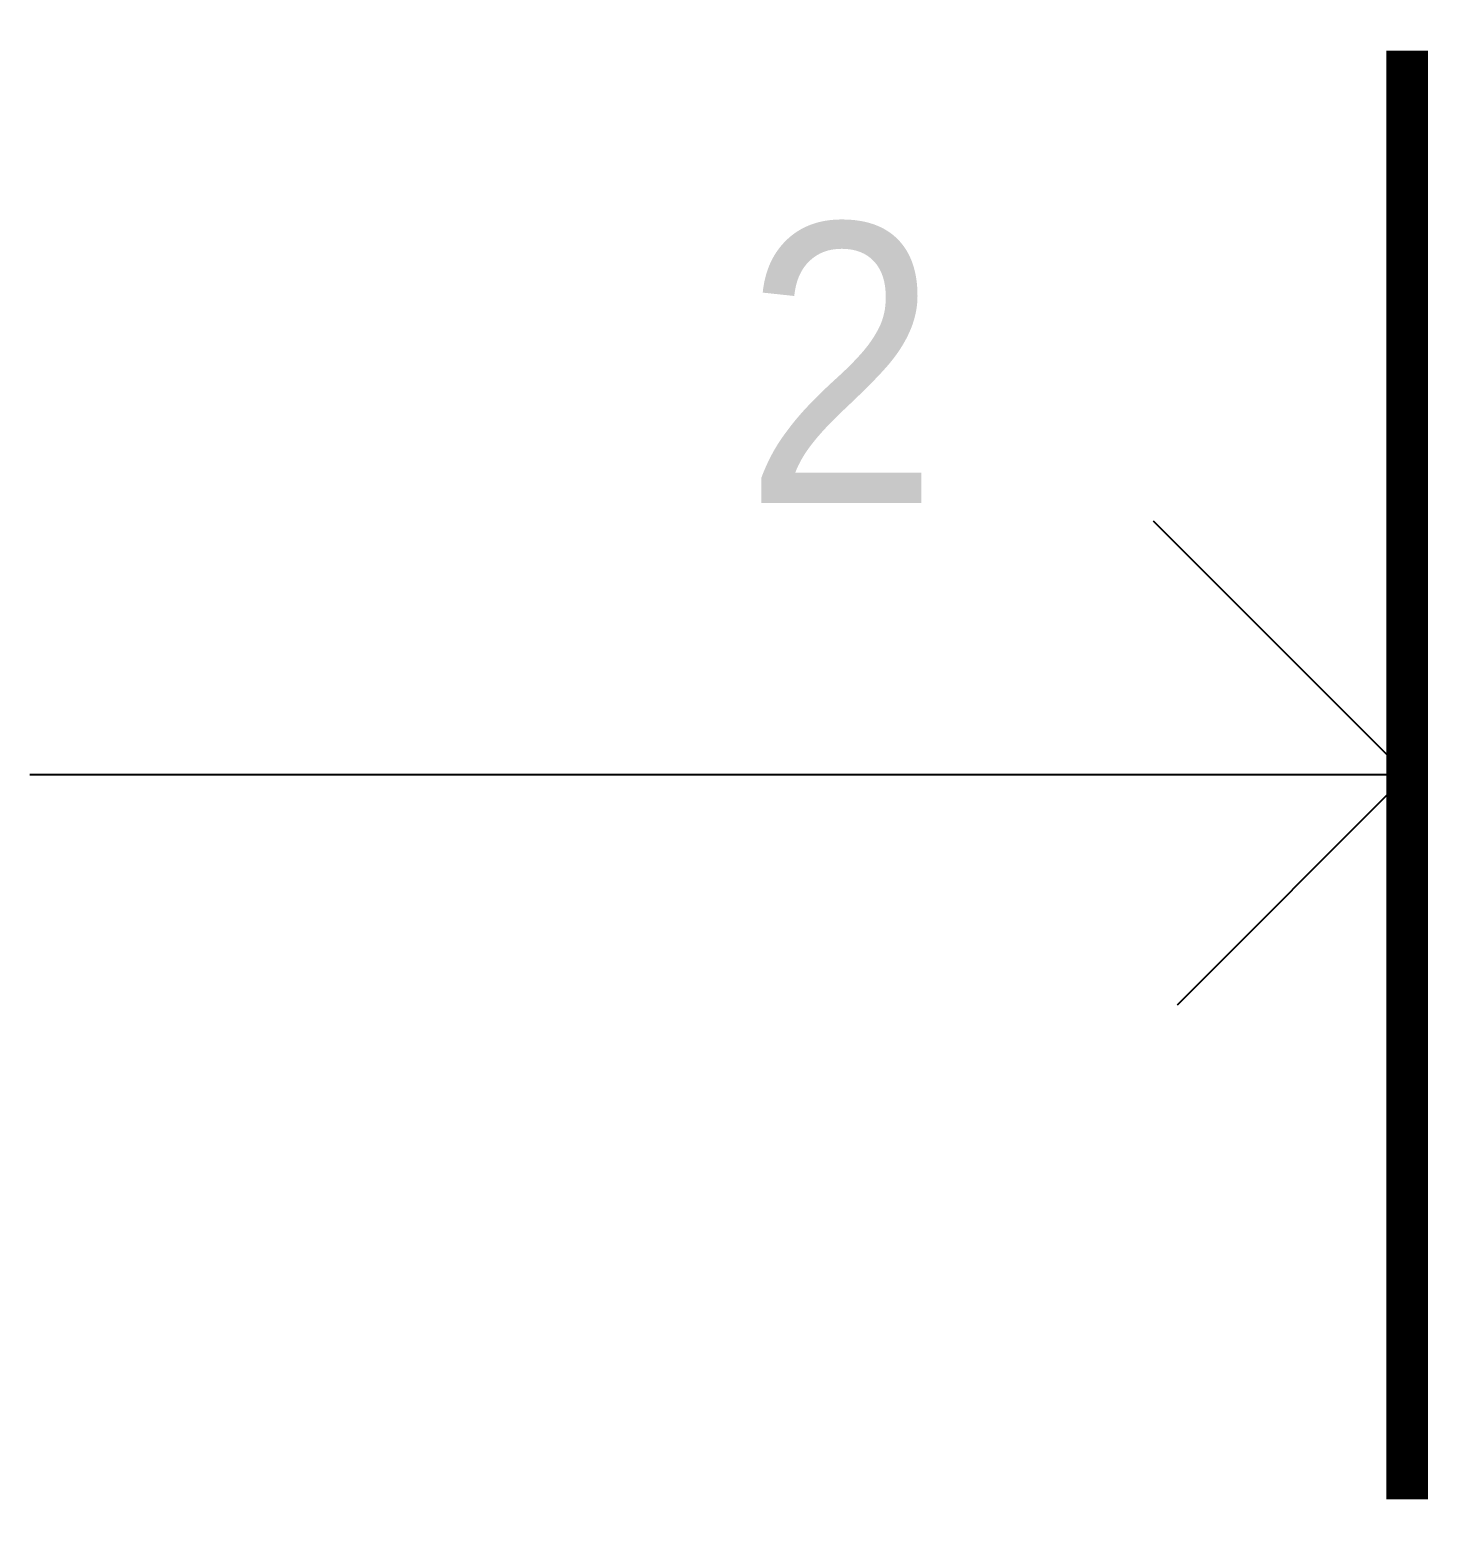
# Model space of a CAD drawing. Header units: millimetres. Extents: x 1177761 to 1329492, y 746793 to 827002.
# Drawn here: x 1200990 to 1201991, y 803769 to 804836 of the extents above; entities that cross this region are included whole.
import ezdxf

# ---------------------------------------------------------------- set-up
doc = ezdxf.new("R2010")
doc.units = ezdxf.units.MM
doc.layers.add('text', color=7, linetype='Continuous')
doc.styles.get("Standard").update_dxf_attribs({"font": 'arial.ttf'})

msp = doc.modelspace()

# ---------------------------------------------------------------- linework, layer by layer
at = {"layer": 'text', "ltscale": 100}
for q in [(1201794.6, 804483.7), (1200989.7, 804302.1), (1201811.4, 804137.2)]:
    msp.add_line((1201976.2, 804302.1), q, dxfattribs=at)
at = {"layer": 'text', "ltscale": 100, "const_width": 30}
msp.add_lwpolyline([(1201976.2, 804820.5), (1201976.2, 803783.6)], dxfattribs=at)

# ---------------------------------------------------------------- texts
at = {"layer": 'text', "lineweight": 30, "ltscale": 100, "width": 0.9}
msp.add_text('2', height=200, dxfattribs=at).set_placement((1201501, 804496.8))

doc.saveas('drawing.dxf')
